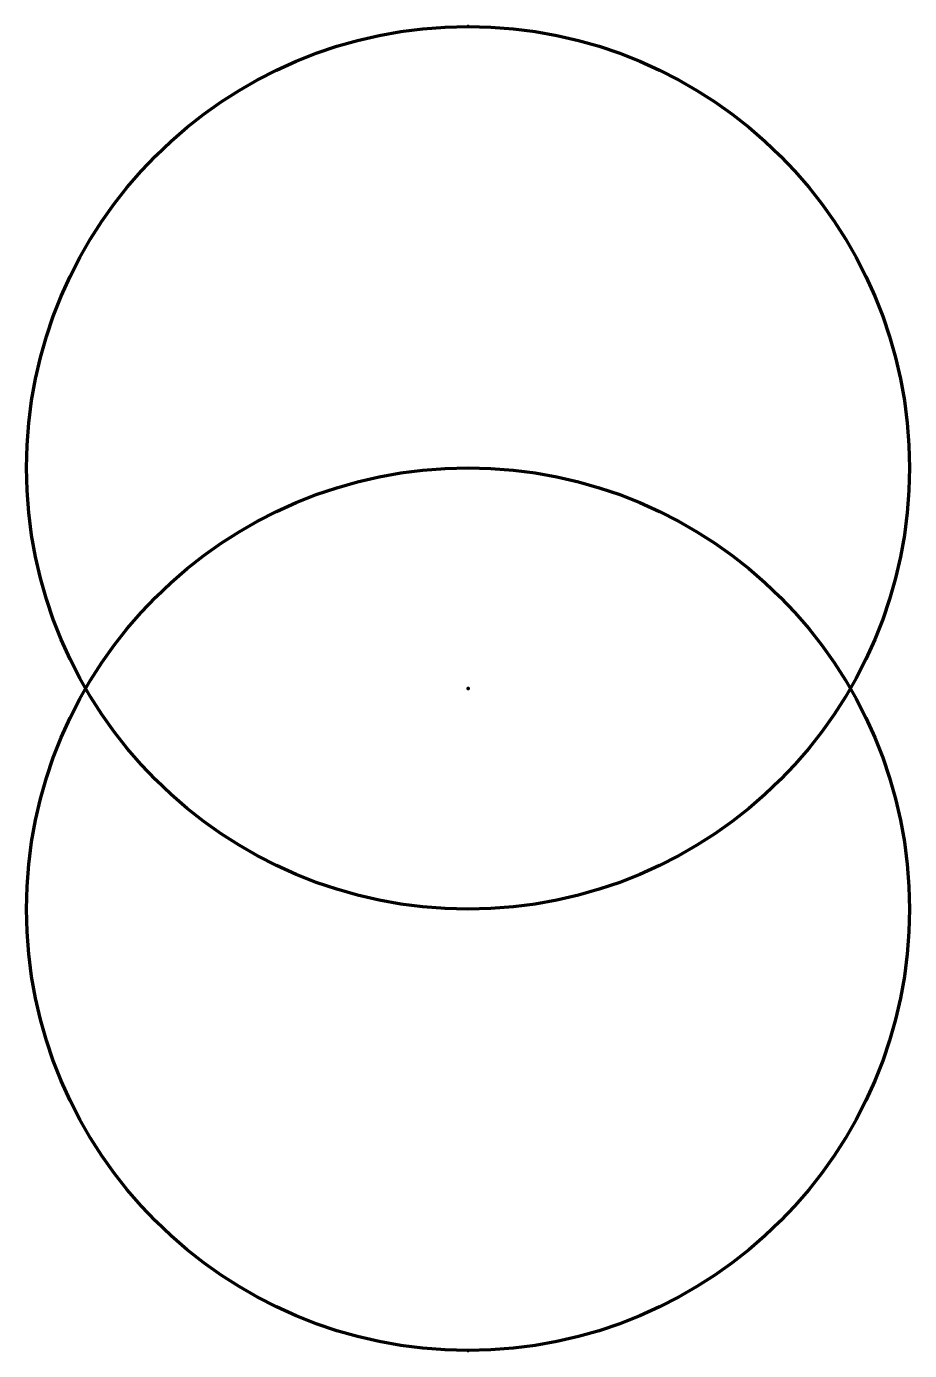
# Model space of a CAD drawing. Header units: millimetres. Extents: x -5 to 5, y -7.5 to 7.5.
import ezdxf

# ---------------------------------------------------------------- set-up
doc = ezdxf.new("R2010")
doc.units = ezdxf.units.MM
doc.layers.get('0').update_dxf_attribs({"linetype": 'CONTINUOUS', "lineweight": 0})

msp = doc.modelspace()

# ---------------------------------------------------------------- linework, layer by layer
at = {"color": 7, "linetype": 'CONTINUOUS', "lineweight": 70}
for centre in [(0, 2.5), (0, -2.5)]:
    msp.add_circle(centre, 5, dxfattribs=at)
for p in [(0, 7.5), (0, 0), (0, -7.5)]:
    msp.add_point(p, dxfattribs=at)

doc.saveas('drawing.dxf')
